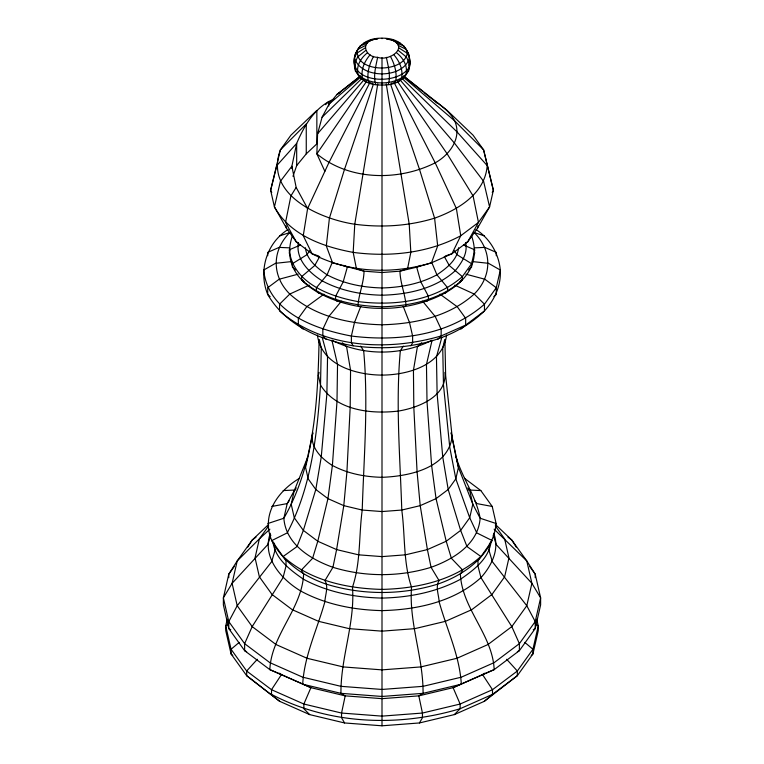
<?xml version="1.0" encoding="UTF-8"?>
<svg xmlns="http://www.w3.org/2000/svg" width="764" height="764" viewBox="0 0 764 764"><rect width="100%" height="100%" fill="white"/><g stroke="black" fill="none" stroke-linecap="round" stroke-linejoin="round"><path stroke-width="1.15" d="M382 38.649L382 38.2C418.777 37.169 419.474 86.599 382 84.995C344.526 86.599 345.223 37.169 382 38.2M319.094 339.99C317.786 400.632 314.778 464.35 283.855 518.24C285.755 544.264 310.719 559.363 332.932 567.308C364.762 577.068 399.238 577.068 431.068 567.308C453.281 559.363 478.245 544.264 480.145 518.24C476.211 496.113 461.838 477.71 455.822 456.012L458.429 467.434L472.811 504.183L480.145 518.24L496.123 523.521C493.238 554.406 464.818 575.025 437.419 584.221C401.472 595.232 362.528 595.232 326.581 584.221C303.68 576.553 283.167 562.266 271.774 540.578C260.81 514.85 277.704 491.176 299.498 478.302M360.57 75.827L336.857 94.574L329.112 103.999L322.074 117.217L317.604 133.738L316.85 153.831L324.862 171.327M377.779 83.859L354.773 224.234L353.178 252.387L356.396 268.536L364.046 271.172L382 272.538L399.954 271.172L416.686 267.171L431.459 262.826L451.944 253.753L467.663 241.921L477.548 228.149L489.581 206.92L493.372 190.274L483.602 149.859L473.097 135.209L447.15 110.398L403.554 75.922M308.408 454.876L312.839 433.178M390.433 39.508C410.144 46.518 389.755 61.75 377.636 57.329C375.898 66.086 373.071 75.684 375.678 84.508M292.383 235.971C275.069 286.538 343.876 309.305 382 308.303C420.124 309.305 488.931 286.538 471.617 235.971M289.222 253.209L290.005 249.742M298.352 243.028C295.553 259.454 309.468 272.958 322.303 280.932C340.648 290.769 361.334 294.751 382 295.21C407.986 294.56 435.318 288.744 455.115 270.838C461.427 263.188 468.007 253.381 465.648 243.028M227.261 619.241L225.733 625.907L225.733 630.586L231.062 653.936L246.667 675.691L279.691 701.333L309.659 714.607L344.554 722.954L382 725.8L419.446 722.954L454.341 714.607L484.309 701.333L517.333 675.691L532.938 653.936L538.267 630.586L538.267 625.907L536.739 619.241M354.439 66.936L354.907 64.883M377.636 57.329C365.822 57.319 359.663 42.889 373.567 39.508M270.332 533.262C261.565 557.376 281.687 579.828 301.207 591.288C326.037 604.601 354.028 609.987 382 610.617C417.173 609.729 454.16 601.851 480.957 577.632C491.567 565.78 499.981 549.163 493.668 533.262M319.075 372.383L318.349 375.554L320.517 385.066C317.022 435.681 311.234 487.327 287.207 532.909L271.774 540.578L286.013 560.795L286.013 566.076L283.043 577.632L252.187 626.604L244.623 643.66L244.623 650.67L269.835 669.636L310.9 687.667L345.194 695.861L382 698.659L418.806 695.861L453.1 687.667L494.165 669.636L519.377 650.67L535.22 628.581L540.625 604.878L540.625 597.868L535.22 574.165L526.788 560.929L511.813 540.062L495.406 524.476M451.199 432.615L458.429 467.434L455.822 478.856L448.191 489.495L436.043 498.634L420.21 505.644L401.778 510.056L382 511.555L362.222 510.056L343.79 505.644L327.957 498.634L315.809 489.495L308.178 478.856L305.571 467.434L308.178 456.012L294.283 490.622L291.189 504.183L294.283 517.753L303.356 530.397L317.786 541.256L336.599 549.593L358.497 554.826L382 556.612L405.503 554.826L427.401 549.593L446.214 541.256L460.644 530.397L469.717 517.753L472.811 504.183L469.717 490.622M312.801 432.615C309.305 446.644 321.405 458.706 332.388 465.448C347.639 473.623 364.82 476.927 382 477.309C408.511 476.354 447.752 468.494 452.154 436.807L445.651 375.554L444.906 339.99M458.62 247.746C457.216 260.085 446.472 268.288 436.922 274.811C420.047 283.855 401.014 287.522 382 287.942C362.986 287.522 343.953 283.855 327.078 274.811C317.528 268.288 306.784 260.085 305.38 247.746M444.638 339.846L442.738 348.193L443.483 385.066L449.767 447.293L455.822 478.856L469.717 517.753L476.793 532.909L492.226 540.578L477.987 560.795L477.987 566.076L480.957 577.632L511.813 626.604L519.377 643.66L519.377 650.67L517.343 651.663M477.548 228.149L478.063 225.877M489.562 543.156L489.065 550.643L492.369 561.721L526.788 605.728L535.22 621.571L535.22 628.581L533.234 629.737M491.071 541.81C488.817 558.942 473.604 570.164 460.377 579.332C436.282 592.243 409.132 597.467 382 598.078C354.868 597.467 327.718 592.243 303.623 579.332C290.396 570.164 275.183 558.942 272.929 541.81M441.793 337.43L436.454 356.95L437.123 393.928L442.757 457.063L448.191 489.495L460.644 530.397L466.995 546.575L480.833 556.469C454.064 580.659 417.125 588.519 382 589.407C346.875 588.519 309.936 580.659 283.167 556.469L297.005 546.575L303.356 530.397L315.809 489.495L321.243 457.063L326.877 393.928L327.546 356.95L322.207 337.43M446.587 335.014C442.738 365.259 407.986 374.933 382 375.105C356.014 374.933 321.262 365.259 317.413 335.014M270.819 535.144L267.734 544.646L232.103 583.333L223.374 597.868L223.374 604.878L228.78 628.581L244.623 650.67L246.657 651.663M373.462 84.05L344.383 169.732L329.408 218.17L326.314 245.96L332.541 262.826L364.046 271.172C363.798 282.747 359.023 293.634 357.982 304.951L358.813 306.545M292.984 176.303L296.68 165.578L296.68 143.374C304.339 125.516 315.112 106.75 333.992 99.1M388.322 84.508C390.929 75.684 388.102 66.086 386.364 57.329M360.809 306.307L354.439 322.694L351.383 336.036L351.383 342.769L353.111 345.777C399.018 351.946 450.006 344.192 484.462 310.938C494.747 299.746 501.174 285.43 500.315 270.055C498.758 253.696 489.896 238.416 476.001 229.534M332.044 262.959L327.078 274.811L316.392 287.713L316.392 291.084L318.645 293.156M373.567 56.364C369.623 63.784 366.901 72.227 368.219 80.717L369.776 83.104L372.622 83.171M369.919 82.483L328.806 162.827L307.615 208.515L303.251 235.742L312.056 253.753C348.508 272.939 392.4 274.591 431.459 262.826L437.686 245.96L434.592 218.17L419.617 169.732L390.538 84.05M405.187 306.545L406.018 304.951C404.977 293.634 400.202 282.747 399.954 271.172L407.604 268.536L410.822 252.387L409.227 224.234L386.221 83.859M492.236 192.375L493.372 190.274L483.602 149.859L454.666 120.874L403.182 76.954M294.283 490.622L287.207 503.581L283.855 518.24L267.877 523.521M319.715 256.513L314.73 265.519L301.646 276.625L301.646 279.987C323.411 299.66 353.445 306.049 382 306.775C410.554 306.049 440.589 299.66 462.354 279.987L462.354 276.625L471.617 263.704L474.778 249.838L463.538 245.024M419.446 722.954L422.444 717.73L422.444 713.051L418.806 695.861L423.055 693.34L461.313 684.191C459.699 655.703 446.701 629.087 439.128 601.774C438.861 594.841 435.184 587.067 439.061 580.583L431.068 567.308L427.401 549.593L420.21 505.644L417.077 471.885L413.821 407.374L413.439 370.244L417.43 346.665L421.652 342.778M410.889 345.777L412.617 342.769L412.617 336.036L409.561 322.694L403.191 306.307M298.466 242.809L296.337 241.921L286.452 228.149L274.419 206.92L270.628 190.274L276.807 165.578L296.68 143.374L291.877 166.246L296.155 187.419L290.903 195.937L285.545 222.429L296.337 241.921L312.056 253.753L318.655 255.978M247.775 547.072L252.187 540.062L268.594 524.476M403.325 346.121L400.336 350.752C395.523 403.698 400.116 457.025 401.778 510.056C405.273 535.669 403.115 562.419 411.538 587.163C408.769 622.679 423.418 657.68 423.055 693.34L382 696.462L340.945 693.34L302.687 684.191C304.301 655.703 317.299 629.087 324.872 601.774C325.139 594.841 328.816 587.067 324.939 580.583L332.932 567.308L336.599 549.593L343.79 505.644L346.923 471.885L350.179 407.374L350.561 370.244L346.569 346.665L342.348 342.778M309.649 250.754L306.966 254.708L292.383 263.704L292.383 267.066L295.448 269.959M370.082 54.817C364.619 61.215 360.608 69.62 362.508 78.186L364.714 80.86L366.863 81.175M366.529 81.433L316.85 153.831C349.272 180.82 398.522 181.278 435.193 162.827C449.729 154.805 462.239 137.787 454.666 120.874C447.962 108.03 434.429 101.918 424.087 92.52M287.999 229.534C266.493 242.981 258.137 271.115 267.715 294.465C285.249 324.776 319.791 340.19 353.111 345.777M405.608 74.528L403.163 77.938L400.976 78.501M234.29 566.487L228.78 574.165L223.374 597.868L228.78 621.571L228.78 628.581L230.766 629.737M268.708 525.852L259.368 538.878L237.212 560.929L228.78 574.165L228.78 577.67M294.933 489.714L296.231 487.909M289.164 500.84L287.207 503.581L271.774 506.465M459.594 282.441L461.666 279.557M296.68 165.578L306.259 153.86L316.85 143.852L316.85 110.398L290.903 135.209L280.398 149.859L270.628 190.274L271.764 192.375M341.384 301.207L328.759 316.554L322.847 329.208L322.847 335.95L326.19 339.331M317.604 133.738L363.922 79.895M406.362 73.659L408.625 71.052L410.316 62.82L408.539 53.575L403.898 45.945L396.602 43.071M426.799 301.379L428.394 299.593L428.394 296.231L420.84 281.935L416.686 267.171L420.783 265.347M257.325 659.284L246.667 671.021L246.667 675.691L279.691 701.333M367.398 52.802C360.799 57.997 355.757 66.287 358.135 74.891C371.323 85.597 392.677 85.597 405.865 74.891C408.243 66.287 403.201 57.997 396.602 52.802M454.341 714.607L460.129 708.715L492.494 694.38L517.333 675.691L517.333 671.021L532.938 649.257L538.267 625.907L536.385 624.665M437.81 339.331L441.153 335.95L465.658 325.092L484.462 310.938L484.462 304.206L496.285 287.732L500.315 270.055L488.482 263.313L472.314 261.565M325.54 104.668L328.806 101.402L328.806 106.015M322.074 117.217L362.26 78.09M468.552 269.959L471.617 267.066L471.617 263.704L457.034 254.708L454.351 250.754M269.873 529.185L259.368 538.878L255.042 557.844L259.368 576.82L272.051 594.497L292.22 609.672L318.521 621.323L349.138 628.648L382 631.15L414.862 628.648L445.479 621.323L471.78 609.672L491.949 594.497L504.632 576.82L508.958 557.844L504.632 538.878L495.292 525.852M445.355 293.156L447.608 291.084L447.608 287.713L436.922 274.811L431.956 262.959M531.219 655.464L532.938 653.936L532.938 649.257L524.792 642.39M493.859 296.623L496.285 294.465L496.285 287.732L484.853 279.223L465.887 274.171M329.112 103.999L360.809 76.963M484.309 701.333L492.494 694.38L492.494 689.701L482.552 674.612L453.1 687.667L460.129 704.036L460.129 708.715C398.436 727.29 329.093 724.683 271.507 694.38L271.507 689.701L281.448 674.612L310.9 687.667L303.871 704.036L303.871 708.715L309.659 714.607M460.921 329.093L465.658 325.092L465.658 318.349L457.292 306.784L440.035 294.178M239.208 642.39L231.062 649.257L231.062 653.936L232.781 655.464M365.717 50.453L357.581 57.023L355.461 61.788L354.649 67.051L355.375 71.052L357.638 73.659M359.615 76.772L336.857 94.574L339.865 92.836M255.997 537.197L252.187 540.062L237.212 560.929L232.103 583.333L237.212 605.728L252.187 626.604L276.005 644.529L307.052 658.281L343.198 666.924L382 669.875L420.802 666.924L456.948 658.281L487.995 644.529L511.813 626.604L526.788 605.728L531.897 583.333L526.788 560.929L494.127 529.185M484.433 673.199L482.552 674.612L494.165 669.636C492.77 635.142 461.819 608.44 460.377 574.05L462.697 570.106L451.4 558.303L446.214 541.256L436.043 498.634L431.612 465.448L427.009 401.539L426.465 364.466L432.099 340.161C401.301 356.024 362.699 356.024 331.901 340.161L337.535 364.466L336.991 401.539L332.388 465.448L327.957 498.634L317.786 541.256L312.6 558.303L301.303 570.106L303.623 574.05C302.181 608.44 271.23 635.142 269.835 669.636L281.448 674.612L279.567 673.199M323.965 294.178L306.708 306.784L298.342 318.349L298.342 325.092L303.079 329.093M227.615 624.665L225.733 625.907L231.062 649.257L246.667 671.021L271.507 689.701L303.871 704.036L341.556 713.051L382 716.126L422.444 713.051L460.129 704.036L492.494 689.701L517.333 671.021L506.675 659.284M365.144 47.931L356.712 53.251L354.525 57.682C360.083 79.265 403.917 79.265 409.475 57.682L407.288 53.251L406.419 49.469L398.283 45.41M365.717 45.41L357.581 49.469C353.503 73.105 403.822 73.841 407.288 53.251L398.856 47.931M300.462 245.024L289.222 249.838C292.793 282.89 329.59 296.508 357.982 301.579C393.985 306.097 434.191 301.474 462.354 276.625L449.27 265.519L444.285 256.513M309.229 285.144L289.785 294.054L279.538 304.206L279.538 310.938C323.382 348.546 387.692 351.583 441.153 335.95L441.153 329.208L435.241 316.554L422.616 301.207M465.534 242.809L467.663 241.921L478.455 222.429L489.581 206.92L483.602 181.288L454.666 143.355L400.069 79.886M367.398 43.071L360.102 45.945L355.461 53.575C345.051 83.343 398.054 86.427 409.351 67.051L408.539 61.788L406.419 57.023L398.283 50.453M445.345 255.978L451.944 253.753L460.749 235.742L478.455 222.429L473.097 195.937L447.15 153.831L397.471 81.433M279.538 235.895L289.785 232.571C271.697 250.582 271.697 276.043 289.785 294.054C314.758 316.63 349.224 323.965 382 324.786C414.776 323.965 449.242 316.63 474.215 294.054C492.302 276.043 492.302 250.582 474.215 232.571L484.462 235.895M364.122 42.927L370.082 41.046M369.356 40.607L377.636 38.534M298.113 274.171L279.147 279.223L267.715 287.732L267.715 294.465L270.141 296.623M397.137 81.175L399.286 80.86L401.492 78.186C403.392 69.62 399.381 61.215 393.918 54.817M291.686 261.565L275.517 263.313L263.685 270.055C267.916 312.457 315.427 329.274 351.383 336.036C397.29 341.794 448.563 335.902 484.462 304.206L474.215 294.054L454.771 285.144M375.458 39.145L377.636 38.983M283.167 490.584L295.849 489.963M474.425 247.851L484.853 247.402L496.285 252.368L496.285 255.739M391.378 83.171L394.224 83.104L395.781 80.717C397.099 72.227 394.377 63.784 390.433 56.364M289.575 247.851L279.147 247.402L267.715 252.368L267.715 255.739M468.151 489.963L480.833 490.584L492.226 506.465L496.123 523.521M386.364 38.983L394.644 40.607M492.226 506.465L476.793 503.581L474.836 500.84M363.024 78.501L360.837 77.938L358.392 74.528M386.364 38.534L388.542 39.145M393.918 41.046L399.878 42.927M343.217 265.347L347.314 267.171L343.16 281.935L335.606 296.231L335.606 299.593L337.201 301.379M464.502 478.302L480.833 490.584M508.003 537.197L511.813 540.062L516.225 547.072M404.643 76.983L422.234 91.04M401.73 78.09L457.235 132.115L487.193 165.578C485.159 193.473 458.4 209.651 434.592 218.17C408.759 226.087 381.503 227.787 354.773 224.234C319.772 219.029 263.866 194.514 280.398 149.859L306.259 123.949L306.259 153.86M435.193 101.402L436.779 102.987M306.183 206.729L307.615 208.515L296.155 187.419M529.71 566.487L535.22 574.165L535.22 577.67M467.769 487.909L469.067 489.714M302.334 279.557L304.406 282.441M360.675 346.121L363.664 350.752C368.477 403.698 363.884 457.025 362.222 510.056C358.727 535.669 360.885 562.419 352.462 587.163C355.231 622.679 340.582 657.68 340.945 693.34L345.194 695.861L341.556 713.051L341.556 717.73L344.554 722.954M394.081 82.483L435.193 162.827L456.385 208.515L460.749 235.742C427.955 253.256 389.659 257.191 353.178 252.387C323.048 246.801 290.177 235.236 274.419 206.92L280.398 181.288L291.877 166.246L291.877 168.462M493.181 535.144L496.266 544.646L531.897 583.333L540.625 597.868L535.22 621.571L519.377 643.66L494.165 662.627L461.313 677.181L423.055 686.33L382 689.453L340.945 686.33L302.687 677.181L269.835 662.627L244.623 643.66L228.78 621.571L237.212 605.728L271.631 561.721L274.935 550.643L274.438 543.156M473.995 249.742L474.778 253.209M409.093 64.883L409.561 66.936M444.925 372.383C447.207 396.564 418.166 407.785 398.474 411.051C371.075 414.279 336.456 410.621 320.517 385.066L321.262 348.193L319.362 339.846M285.937 225.877L286.452 228.149M451.161 433.178L455.592 454.876M382 57.663L382 725.8"/></g></svg>
